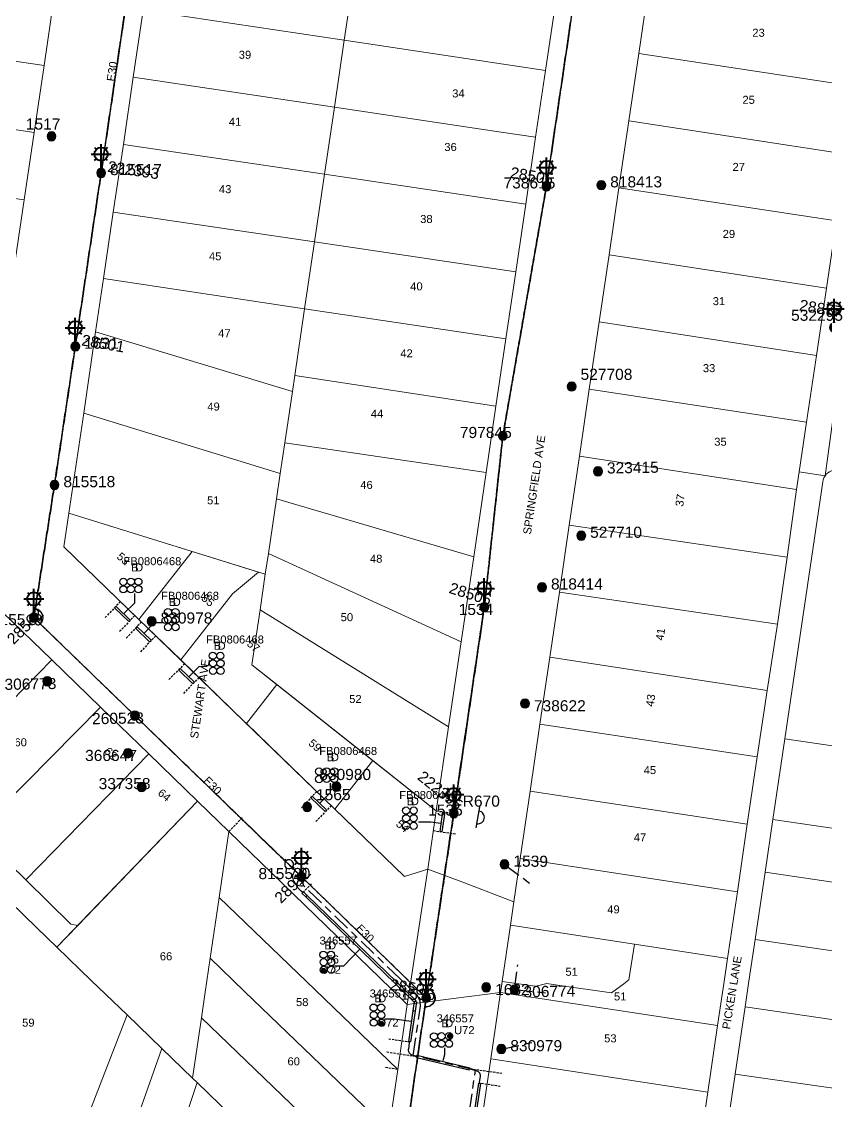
# Model space of a CAD drawing. Header units: metres. Extents: x 305195 to 306755, y 6261447 to 6263623.
# Drawn here: x 305777.4 to 305958.2, y 6262005.4 to 6262248.2 of the extents above; entities that cross this region are included whole.
import ezdxf
from ezdxf.enums import TextEntityAlignment as Align

# ---------------------------------------------------------------- set-up
doc = ezdxf.new("R2010")
doc.units = ezdxf.units.M
for name, pattern in [('Cable Exist OH', [1, 1, 0]), ('Cable Exist UG', [8.2, 4, -1.2, 1.8, -1.2]), ('DASHED', [0.75, 0.5, -0.25])]:
    doc.linetypes.add(name, pattern=pattern)
doc.layers.get('0').update_dxf_attribs({"color": 6})
for name, color, linetype, lineweight in [('Cadastre Buildings_SP_EXT', 9, 'Continuous', 5), ('Cadastre Land Parcels_SP_EXT', 9, 'Continuous', 5), ('Cadastre Roads_SP_EXT', 9, 'Continuous', 5)]:
    doc.layers.add(name, color=color, linetype=linetype, lineweight=lineweight)
for name, color, linetype in [('Duct_SP_EXT', 7, 'Continuous'), ('Equip_SP_HV_EXT', 7, 'Continuous'), ('Equip_SP_LV_EXT', 7, 'Continuous'), ('Equip_SP_SL_EXT', 7, 'Continuous'), ('Mains_HV_EXT', 7, 'Continuous'), ('Mains_LV_EXT', 7, 'Continuous'), ('Mains_SL_EXT', 7, 'Continuous'), ('SupportsOH_SP_TR_HV_LV_SL_EXT', 7, 'Continuous'), ('Trench_SP_EXT', 7, 'Continuous')]:
    doc.layers.add(name, color=color, linetype=linetype)
doc.layers.add('UNKNOWN_FEATURES', color=1, linetype='DASHED', plot=False)
doc.styles.add('iecARIAL', font='arial.ttf', dxfattribs={"height": 2})
doc.styles.add('POLE_LABEL', font='arial.ttf')
doc.styles.get("Standard").update_dxf_attribs({"font": 'arial.ttf'})

# ---------------------------------------------------------------- blocks, each defined once
blk = doc.blocks.new('DUCT_EXT')
blk.add_circle((0, 0.8), 0.8)
at = {"flags": 1}
blk.add_attdef('Z', (0, 0), '', height=0.2, dxfattribs=at)
at = {"flags": 9}
for tag, p in [('DUCT_CODE', (0, 0)), ('XSECT_TYPE', (0, -0.2)), ('STATE', (0, -0.6)), ('FB_REFERENCE', (0, -0.4)), ('NOTES', (0, -0.8))]:
    blk.add_attdef(tag, text='', height=0.2, dxfattribs=at).set_placement(p, align=Align.MIDDLE_LEFT)
blk = doc.blocks.new('LV_OH_LINKS_OPEN_EXT')
for p, q in [((-0.17, 4.97), (-0.17, 5.46)), ((0.17, 4.97), (0.17, 5.46)), ((-0.17, 3), (-0.17, 2.5)), ((0.17, 3), (0.17, 2.5))]:
    blk.add_line(p, q)
blk.add_lwpolyline([(0, 2.99, 1), (0, 4.98, 1)], format="xyb", close=True)
at = {"flags": 9}
for tag, p in [('ACTUAL_STATUS', (0, 0)), ('CONSTRUCTED_VOLTAGE', (0, -0.2)), ('OPERATING_VOLTAGE', (0, -0.6)), ('ORIENTATION', (0, -0.8)), ('OWNED_BY', (0, -1)), ('STATE', (0, -1.2)), ('SWITCH_TYPE', (0, -1.4)), ('NO_PHASES', (0, -0.4)), ('USAGE', (0, -1.6)), ('LEGEND', (0, -1.8)), ('NOTES', (0, -2))]:
    blk.add_attdef(tag, text='', height=0.2, dxfattribs=at).set_placement(p, align=Align.MIDDLE_LEFT)
at = {"flags": 1}
blk.add_attdef('Z', (0, 0), '', height=0.2, dxfattribs=at)
blk = doc.blocks.new('SL_LANTERN_EXT')
at = {"lineweight": 40}
for p, q in [((-1.46, 5.68), (-1.06, 5.28)), ((0, 1.97), (0, 6.47)), ((1.46, 5.68), (1.06, 5.28)), ((-2.25, 4.22), (2.25, 4.22)), ((-1.46, 2.76), (-1.06, 3.16)), ((0, 0), (0, 2.72)), ((1.46, 2.76), (1.06, 3.16))]:
    blk.add_line(p, q, dxfattribs=at)
blk.add_circle((0, 4.22), 1.5, dxfattribs=at)
at = {"style": 'iecARIAL', "flags": 8}
blk.add_attdef('ASSET_NUM', (1.5, 1.5), '', height=2.5, dxfattribs=at)
for tag, p, height, flags in [('OPERATING_VOLTAGE', (0.98, -1.65), 0.2, 9), ('ORIENTATION', (0.98, -1.85), 0.2, 9), ('OWNED_BY', (0.98, -2.05), 0.2, 9), ('STATE', (0.98, -2.25), 0.2, 9), ('CONSTRUCTED_VOLTAGE', (0.98, -0.65), 0.2, 9), ('CONTROL_TYPE', (0.98, -0.85), 0.2, 9), ('LANTERN_PURPOSE', (0.98, -1.05), 0.2, 9), ('LANTERN_TYPE', (0.98, -1.25), 0.2, 9), ('NO_PHASES', (0.98, -1.45), 0.2, 9), ('USAGE', (0.98, -2.45), 0.2, 9), ('LNUMBER', (2.18, -3.25), 2.5, 8), ('CEXIST', (0.98, -2.65), 0.2, 9), ('CNEW', (0.98, -2.85), 0.2, 9), ('CNUMBER', (0.98, -3.05), 0.2, 9), ('CREMOVE', (0.98, -3.25), 0.2, 9), ('CREPLACE', (0.98, -3.45), 0.2, 9), ('LKINGHEIGHT', (0.98, -3.65), 0.2, 9), ('LBRACKET', (0.98, -3.85), 0.2, 9), ('LBRACKETVOCAB', (0.98, -4.05), 0.2, 9), ('LCATEGORY', (0.98, -4.25), 0.2, 9), ('LCHARGE1', (0.98, -4.45), 0.2, 9), ('LCHARGE1PERCENT', (0.98, -4.65), 0.2, 9), ('LCHARGE2', (0.98, -4.85), 0.2, 9), ('LCHARGE2PERCENT', (0.98, -5.05), 0.2, 9), ('LCHARGE3', (0.98, -5.25), 0.2, 9), ('LCHARGE3PERCENT', (0.98, -5.45), 0.2, 9), ('LEXIST', (0.98, -5.65), 0.2, 9), ('LLAMP', (0.98, -5.85), 0.2, 9), ('LLAMPVOCAB', (0.98, -6.05), 0.2, 9), ('LMAST', (0.98, -6.25), 0.2, 9), ('LMASTVOCAB', (0.98, -6.45), 0.2, 9), ('LNEW', (0.98, -6.65), 0.2, 9), ('LANTNUMBER', (0.98, -6.85), 0.2, 9), ('LOUTREACH', (0.98, -7.25), 0.2, 9), ('LOUTREACHVOCAB', (0.98, -7.45), 0.2, 9), ('STREETNAME', (0.98, -9.25), 0.2, 9), ('SUBURB', (0.98, -9.45), 0.2, 1), ('LRATECODE', (0.98, -7.65), 0.2, 9), ('LREMOVE', (0.98, -7.85), 0.2, 9), ('LREPLACE', (0.98, -8.05), 0.2, 9), ('LTYPE', (0.98, -8.25), 0.2, 9), ('LTYPEVOCAB', (0.98, -8.45), 0.2, 9), ('LEGEND', (0.98, -8.65), 0.2, 9), ('LOCATION', (0.98, -8.85), 0.2, 9), ('NOTES', (0.98, -9.05), 0.2, 9)]:
    blk.add_attdef(tag, p, '', height=height, dxfattribs=dict(flags=flags))
blk = doc.blocks.new('POLE_EXT')
blk.add_hatch(color=256).paths.add_polyline_path([(-1, 0, 1), (1, 0, 1)])
blk.add_lwpolyline([(-1, 0, 1), (1, 0, 1)], format="xyb", close=True)
for tag, height, flags, p in [('pNumber', 2.5, 8, (-17.84, 2.07)), ('OWNED_BY', 0.2, 9, (1.35, -0.4)), ('SPECIAL_USE', 0.2, 9, (1.35, -0.8)), ('STATE', 0.2, 9, (1.35, -1)), ('cLV', 0.2, 9, (1.35, -1.4)), ('hDepth', 0.2, 9, (1.35, -1.6)), ('hDia', 0.2, 9, (1.35, -1.8)), ('cHV', 0.2, 9, (1.35, -2)), ('PARENT', 0.2, 9, (1.35, -0.6)), ('USAGE', 0.2, 9, (1.35, -1.2)), ('LBRACKET', 0.2, 9, (1.35, -2.2)), ('LExisting', 0.2, 9, (1.35, -2.4)), ('cLinedev', 0.2, 9, (1.35, -3.4)), ('pExisting', 0.2, 9, (1.35, -3.8)), ('pFooting', 0.2, 9, (1.35, -4.4)), ('pNew', 0.2, 9, (1.35, -4.6)), ('LANTNUMBER', 0.2, 9, (1.35, -2.6)), ('LOther', 0.2, 9, (1.35, -2.8)), ('LRemove', 0.2, 9, (1.35, -3)), ('LEGEND', 0.2, 9, (1.35, -3.2)), ('LOCATION', 0.2, 9, (1.35, -3.6)), ('PFNUMBER', 0.2, 9, (1.35, -4)), ('NEWPFNUMBER', 0.2, 9, (1.35, -4.2)), ('pRelocate', 0.2, 9, (1.35, -5)), ('pRemove', 0.2, 9, (1.35, -5.2)), ('pReplace', 0.2, 9, (1.35, -5.4)), ('pStay', 0.2, 9, (1.35, -5.6)), ('pType', 0.2, 9, (1.35, -5.8)), ('cspan', 0.2, 9, (1.35, -6)), ('STREETNAME', 0.2, 9, (1.35, -6.2)), ('SUBURB', 0.2, 9, (1.35, -6.4)), ('OPERATED_BY', 0.2, 9, (1.36, -7.01)), ('NOTES', 0.2, 9, (1.35, -6.6)), ('MAINTAINED_BY', 0.2, 9, (1.36, -6.81))]:
    blk.add_attdef(tag, text='', height=height, dxfattribs=dict(flags=flags)).set_placement(p, align=Align.MIDDLE_LEFT)
at = {"style": 'POLE_LABEL'}
for tag, height, flags, p in [('ASSET_NUM', 2.5, 8, (2, 2)), ('STRUCTURE_PLANT_NUMBER', 0.2, 9, (1.35, 0.03)), ('STREET_CODE', 0.2, 9, (1.35, -0.2))]:
    blk.add_attdef(tag, text='', height=height, dxfattribs=dict(at, flags=flags)).set_placement(p, align=Align.MIDDLE_LEFT)
at = {"flags": 1}
blk.add_attdef('Z', (1.35, -7.33), '', height=0.2, dxfattribs=at)
blk = doc.blocks.new('HV_USL_CLOSED_EXT')
blk.add_line((2.4, 5.5), (-2.4, 5.5))
blk.add_lwpolyline([(1.44, 5.5, 0.414214), (0, 6.94, 0.414214), (-1.44, 5.5)], format="xyb")
for tag, height, flags, p in [('ASSET_NUM', 2.5, 8, (2, 2)), ('STREET_CODE', 0.2, 9, (1.5, 0)), ('ACTUAL_STATUS', 0.2, 9, (1.5, -0.2)), ('CONSTRUCTED_VOLTAGE', 0.2, 9, (1.5, -0.4)), ('OPERATING_VOLTAGE', 0.2, 9, (1.5, -0.8)), ('ORIENTATION', 0.2, 9, (1.5, -1)), ('OWNED_BY', 0.2, 9, (1.5, -1.2)), ('OPERATED_BY', 0.2, 9, (1.5, -1.4)), ('STATE', 0.2, 9, (1.5, -1.8)), ('SWITCH_TYPE', 0.2, 9, (1.5, -2)), ('NO_PHASES', 0.2, 9, (1.5, -0.6)), ('MAINTAINED_BY', 0.2, 9, (1.5, -1.6)), ('USAGE', 0.2, 9, (1.5, -2.2)), ('LEGEND', 0.2, 9, (1.5, -2.4)), ('STREETNAME', 0.2, 9, (1.5, -2.8)), ('SUBURB', 0.2, 9, (1.5, -3)), ('Z', 0.2, 1, (1.5, -3.6)), ('LOCATION', 0.2, 9, (1.5, -2.6)), ('NOTES', 0.2, 9, (1.5, -3.2)), ('LABEL_ALIGNMENT', 0.2, 9, (1.5, -3.4))]:
    blk.add_attdef(tag, text='', height=height, dxfattribs=dict(flags=flags)).set_placement(p, align=Align.MIDDLE_LEFT)
blk = doc.blocks.new('CABLE_LARGE_EXT')
h = blk.add_hatch(color=256)
edge = h.paths.add_edge_path()
edge.add_arc((0, 0.55), 0.55, 0, 360)
blk.add_circle((0, 0.55), 0.55)
at = {"flags": 1}
blk.add_attdef('Z', (0, 0), '', height=0.2, dxfattribs=at)
at = {"flags": 9}
for tag, p in [('COND_CODE', (0, 0)), ('STATE', (0, -0.4)), ('XSECT_SIZE', (0, -0.6)), ('FB_REFERENCE', (0, -0.2)), ('NOTES', (0, -0.8))]:
    blk.add_attdef(tag, text='', height=0.2, dxfattribs=at).set_placement(p, align=Align.MIDDLE_LEFT)

msp = doc.modelspace()

# ---------------------------------------------------------------- linework, layer by layer
at = {"layer": 'Cadastre Buildings_SP_EXT', "linetype": 'Continuous'}
msp.add_lwpolyline([(305949.38, 6262127.76), (305900.39, 6262134.95), (305898.18, 6262119.87), (305947.17, 6262112.68), (305949.38, 6262127.76)], close=True, dxfattribs=at)
at = {"layer": 'Cadastre Land Parcels_SP_EXT', "linetype": 'Continuous'}
for points in [[(305852.06, 6262258.91), (305806.86, 6262265.62), (305804.65, 6262250.69), (305849.84, 6262243.95), (305852.06, 6262258.91)], [(305784.63, 6262253.38), (305748.49, 6262258.63), (305746.27, 6262243.6), (305782.4, 6262238.29), (305784.63, 6262253.38)], [(305897.27, 6262252.22), (305884.48, 6262254.11), (305852.06, 6262258.91), (305849.84, 6262243.95), (305895.06, 6262237.2), (305897.27, 6262252.22)], [(305964.85, 6262233.55), (305967.06, 6262248.56), (305918.19, 6262255.93), (305915.99, 6262240.96), (305964.85, 6262233.55)], [(305849.84, 6262243.95), (305804.65, 6262250.69), (305802.43, 6262235.66), (305847.62, 6262228.91), (305849.84, 6262243.95)], [(305782.4, 6262238.29), (305746.27, 6262243.6), (305744.07, 6262228.66), (305780.14, 6262223.19), (305782.4, 6262238.29)], [(305895.06, 6262237.2), (305849.84, 6262243.95), (305847.62, 6262228.91), (305885.08, 6262223.32), (305892.84, 6262222.16), (305895.06, 6262237.2)], [(305964.85, 6262233.55), (305915.99, 6262240.96), (305913.76, 6262225.82), (305962.58, 6262218.35), (305964.85, 6262233.55)], [(305847.62, 6262228.91), (305802.43, 6262235.66), (305800.21, 6262220.54), (305845.39, 6262213.85), (305847.62, 6262228.91)], [(305892.84, 6262222.16), (305885.08, 6262223.32), (305847.62, 6262228.91), (305845.39, 6262213.85), (305890.65, 6262207.13), (305892.84, 6262222.16)], [(305780.14, 6262223.19), (305744.07, 6262228.66), (305741.8, 6262213.33), (305777.93, 6262208.11), (305780.14, 6262223.19)], [(305962.58, 6262218.35), (305913.76, 6262225.82), (305911.55, 6262210.79), (305960.41, 6262203.4), (305962.58, 6262218.35)], [(305845.39, 6262213.85), (305800.21, 6262220.54), (305797.96, 6262205.34), (305843.14, 6262198.64), (305845.39, 6262213.85)], [(305777.93, 6262208.11), (305741.8, 6262213.33), (305745.5, 6262197.24), (305745.17, 6262194.98), (305775.31, 6262190.34), (305777.93, 6262208.11)], [(305890.65, 6262207.13), (305845.39, 6262213.85), (305843.14, 6262198.64), (305888.4, 6262191.91), (305890.65, 6262207.13)], [(305960.41, 6262203.4), (305911.55, 6262210.79), (305909.33, 6262195.69), (305958.15, 6262188.21), (305960.41, 6262203.4)], [(305840.93, 6262183.6), (305843.14, 6262198.64), (305797.96, 6262205.34), (305795.76, 6262190.4), (305840.93, 6262183.6)], [(305888.4, 6262191.91), (305843.14, 6262198.64), (305840.93, 6262183.6), (305886.18, 6262176.8), (305888.4, 6262191.91)], [(305958.15, 6262188.21), (305909.33, 6262195.69), (305907.11, 6262180.62), (305955.93, 6262173.1), (305958.15, 6262188.21)], [(305840.93, 6262183.6), (305795.76, 6262190.4), (305793.99, 6262178.41), (305838.21, 6262164.96), (305838.71, 6262168.62), (305840.93, 6262183.6)], [(305886.18, 6262176.8), (305840.93, 6262183.6), (305838.71, 6262168.62), (305883.92, 6262161.68), (305886.18, 6262176.8)], [(305955.93, 6262173.1), (305907.11, 6262180.62), (305904.89, 6262165.52), (305953.7, 6262158.13), (305955.93, 6262173.1)], [(305838.21, 6262164.96), (305793.99, 6262178.41), (305791.3, 6262160.16), (305835.43, 6262146.58), (305836.47, 6262153.45), (305838.21, 6262164.96)], [(305883.92, 6262161.68), (305838.71, 6262168.62), (305838.21, 6262164.96), (305836.47, 6262153.45), (305881.74, 6262146.76), (305883.92, 6262161.68)], [(305952.06, 6262146.94), (305953.7, 6262158.13), (305904.89, 6262165.52), (305902.67, 6262150.45), (305951.48, 6262142.96), (305952.06, 6262146.94)], [(305835.43, 6262146.58), (305791.3, 6262160.16), (305787.98, 6262137.67), (305832.08, 6262123.92), (305832.79, 6262128.6), (305834.61, 6262140.88), (305835.43, 6262146.58)], [(305881.74, 6262146.76), (305836.47, 6262153.45), (305835.43, 6262146.58), (305834.61, 6262140.88), (305878.93, 6262127.8), (305881.74, 6262146.76)], [(305951.48, 6262142.96), (305902.67, 6262150.45), (305900.39, 6262134.95), (305949.38, 6262127.76), (305951.48, 6262142.96)], [(305977.89, 6262082.66), (305962.95, 6262145.03), (305962.81, 6262145.52), (305962.6, 6262145.94), (305962.32, 6262146.31), (305961.98, 6262146.64), (305961.59, 6262146.9), (305961.17, 6262147.1), (305960.71, 6262147.22), (305960.25, 6262147.27), (305959.78, 6262147.24), (305959.32, 6262147.13), (305958.89, 6262146.95), (305958.49, 6262146.7), (305958.14, 6262146.39), (305957.85, 6262146.02), (305957.62, 6262145.61), (305957.46, 6262145.17), (305957.34, 6262144.7), (305948.82, 6262086.9), (305977.89, 6262082.66)], [(305878.93, 6262127.8), (305834.61, 6262140.88), (305832.79, 6262128.6), (305876.12, 6262108.71), (305878.93, 6262127.8)], [(305815.71, 6262129.02), (305787.98, 6262137.67), (305786.86, 6262130.07), (305803.7, 6262113.75), (305815.71, 6262129.02)], [(305824.76, 6262119.5), (305830.55, 6262124.4), (305815.71, 6262129.02), (305803.7, 6262113.75), (305813.12, 6262104.63), (305824.76, 6262119.5)], [(305876.12, 6262108.71), (305832.79, 6262128.6), (305832.08, 6262123.92), (305830.92, 6262115.94), (305873.29, 6262089.63), (305876.12, 6262108.71)], [(305834.66, 6262099.13), (305829.08, 6262103.55), (305830.92, 6262115.94), (305832.08, 6262123.92), (305830.55, 6262124.4), (305824.76, 6262119.5), (305813.12, 6262104.63), (305827.28, 6262090.91), (305827.87, 6262090.33), (305834.66, 6262099.13)], [(305947.17, 6262112.68), (305898.18, 6262119.87), (305896.02, 6262105.24), (305944.85, 6262097.79), (305947.17, 6262112.68)], [(305756.47, 6262076.37), (305784.16, 6262104.63), (305773.17, 6262115.3), (305745.36, 6262086.96), (305756.47, 6262076.37)], [(305873.29, 6262089.63), (305830.92, 6262115.94), (305829.08, 6262103.55), (305870.5, 6262070.71), (305873.29, 6262089.63)], [(305944.85, 6262097.79), (305896.02, 6262105.24), (305893.81, 6262090.18), (305942.63, 6262082.89), (305944.85, 6262097.79)], [(305767.27, 6262065.89), (305795.08, 6262094.05), (305784.16, 6262104.63), (305756.47, 6262076.37), (305767.27, 6262065.89)], [(305856.24, 6262082.02), (305834.66, 6262099.13), (305827.87, 6262090.33), (305847.73, 6262071.12), (305856.24, 6262082.02)], [(305805.97, 6262083.5), (305795.08, 6262094.05), (305767.27, 6262065.89), (305778.27, 6262055.18), (305805.97, 6262083.5)], [(305942.63, 6262082.89), (305893.81, 6262090.18), (305891.59, 6262075.11), (305940.4, 6262067.75), (305942.63, 6262082.89)], [(305977.89, 6262082.66), (305948.82, 6262086.9), (305946.13, 6262068.78), (305982.48, 6262063.46), (305977.89, 6262082.66)], [(305816.88, 6262072.91), (305805.97, 6262083.5), (305778.27, 6262055.18), (305788.45, 6262045.26), (305789.96, 6262044.97), (305816.88, 6262072.91)], [(305868.6, 6262057.61), (305870.5, 6262070.71), (305856.24, 6262082.02), (305847.73, 6262071.12), (305863.4, 6262055.96), (305868.6, 6262057.61)], [(305940.4, 6262067.75), (305891.59, 6262075.11), (305889.36, 6262059.99), (305938.16, 6262052.49), (305940.4, 6262067.75)], [(305823.91, 6262066.08), (305816.88, 6262072.91), (305790.58, 6262045.62), (305785.25, 6262040.09), (305793.01, 6262032.61), (305796.23, 6262029.49), (305801.04, 6262024.82), (305808.85, 6262017.29), (305815.74, 6262010.63), (305817.74, 6262024.21), (305818.59, 6262029.95), (305819.72, 6262037.58), (305821.73, 6262051.25), (305823.91, 6262066.08)], [(305982.48, 6262063.46), (305946.13, 6262068.78), (305944.38, 6262056.95), (305985.47, 6262050.89), (305982.48, 6262063.46)], [(305860.3, 6262030.8), (305823.91, 6262066.08), (305821.73, 6262051.25), (305843.33, 6262030.45), (305861.86, 6262012.6), (305864, 6262027.21), (305860.3, 6262030.8)], [(305938.16, 6262052.49), (305889.36, 6262059.99), (305887.94, 6262050.29), (305887.16, 6262044.98), (305915.02, 6262040.71), (305935.95, 6262037.49), (305938.16, 6262052.49)], [(305985.47, 6262050.89), (305944.38, 6262056.95), (305942.13, 6262041.77), (305984.12, 6262035.65), (305986.05, 6262048.61), (305985.47, 6262050.89)], [(305760.23, 6262028.76), (305752.07, 6262011.41), (305761.55, 6262002.08), (305766.54, 6261997.17), (305783.79, 6261980.21), (305801.04, 6262024.82), (305796.23, 6262029.49), (305793.01, 6262032.61), (305785.25, 6262040.09), (305780.76, 6262044.43), (305771.69, 6262053.15), (305760.23, 6262028.76)], [(305861.86, 6262012.6), (305843.33, 6262030.45), (305821.73, 6262051.25), (305819.72, 6262037.58), (305827.45, 6262030.13), (305859.89, 6261998.89), (305861.86, 6262012.6)], [(305915.02, 6262040.71), (305887.16, 6262044.98), (305885.3, 6262032.38), (305891.68, 6262031.44), (305892.72, 6262031.28), (305893.52, 6262031.47), (305895.34, 6262031.91), (305897.72, 6262031.56), (305909.87, 6262029.77), (305912.68, 6262031.86), (305913.8, 6262032.7), (305915.02, 6262040.71)], [(305935.95, 6262037.49), (305915.02, 6262040.71), (305913.8, 6262032.7), (305912.68, 6262031.86), (305909.87, 6262029.77), (305897.72, 6262031.56), (305895.34, 6262031.91), (305893.52, 6262031.47), (305892.72, 6262031.28), (305891.68, 6262031.44), (305885.3, 6262032.38), (305885.14, 6262031.3), (305884.93, 6262029.84), (305933.73, 6262022.46), (305935.19, 6262032.32), (305935.95, 6262037.49)], [(305940.75, 6262032.44), (305939.89, 6262026.68), (305981.89, 6262020.48), (305983.78, 6262033.31), (305984.12, 6262035.65), (305942.13, 6262041.77), (305940.75, 6262032.44)], [(305818.59, 6262029.95), (305817.74, 6262024.21), (305857.93, 6261985.52), (305858.33, 6261988.22), (305859.89, 6261998.89), (305827.45, 6262030.13), (305819.72, 6262037.58), (305818.59, 6262029.95)], [(305933.73, 6262022.46), (305884.93, 6262029.84), (305882.74, 6262014.94), (305931.53, 6262007.44), (305933.73, 6262022.46)], [(305981.89, 6262020.48), (305939.89, 6262026.68), (305937.65, 6262011.55), (305979.71, 6262005.53), (305981.89, 6262020.48)], [(305792.71, 6261971.43), (305808.85, 6262017.29), (305801.04, 6262024.82), (305783.79, 6261980.21), (305792.71, 6261971.43)], [(305857.93, 6261985.52), (305817.74, 6262024.21), (305815.74, 6262010.63), (305816.78, 6262009.61), (305824.54, 6262002.14), (305832.52, 6261994.4), (305839.32, 6261987.85), (305840.49, 6261986.72), (305848.17, 6261979.32), (305855.92, 6261971.71), (305857.93, 6261985.52)], [(305801.25, 6261963.03), (305816.78, 6262009.61), (305815.74, 6262010.63), (305808.85, 6262017.29), (305792.71, 6261971.43), (305801.25, 6261963.03)], [(305931.53, 6262007.44), (305882.74, 6262014.94), (305880.94, 6262002.71), (305928.68, 6261988.19), (305931.53, 6262007.44)], [(305979.71, 6262005.53), (305937.65, 6262011.55), (305935.42, 6261996.44), (305976.66, 6261990.51), (305977.48, 6261990.4), (305978.63, 6261998.18), (305979.71, 6262005.53)], [(305809.91, 6261954.51), (305824.54, 6262002.14), (305816.78, 6262009.61), (305801.25, 6261963.03), (305809.91, 6261954.51)]]:
    msp.add_lwpolyline(points, close=True, dxfattribs=at)
msp.add_lwpolyline([(305771.7, 6262053.15), (305780.76, 6262044.43), (305785.25, 6262040.09), (305789.96, 6262044.97), (305788.45, 6262045.26), (305778.27, 6262055.18), (305767.27, 6262065.89)], dxfattribs=at)
at = {"layer": 'Cadastre Roads_SP_EXT', "linetype": 'Continuous'}
for points in [[(305804.68, 6262388.95), (305802.43, 6262373.73), (305800.21, 6262358.81), (305798.01, 6262343.81), (305795.77, 6262328.74), (305793.52, 6262313.55), (305791.31, 6262298.58), (305789.07, 6262283.43), (305786.85, 6262268.36), (305784.63, 6262253.38), (305782.4, 6262238.29), (305780.14, 6262223.19), (305777.93, 6262208.11), (305775.31, 6262190.34)], [(305897.27, 6262252.22), (305895.06, 6262237.2), (305892.84, 6262222.16), (305890.65, 6262207.13), (305888.4, 6262191.91), (305886.18, 6262176.8), (305883.92, 6262161.68), (305881.74, 6262146.76), (305878.93, 6262127.8), (305876.12, 6262108.71), (305873.29, 6262089.63), (305870.5, 6262070.71), (305868.6, 6262057.61), (305876.82, 6262054.5), (305887.94, 6262050.29), (305889.36, 6262059.99), (305891.59, 6262075.11), (305893.81, 6262090.18), (305896.02, 6262105.24), (305898.18, 6262119.87), (305900.39, 6262134.95), (305902.67, 6262150.45), (305904.89, 6262165.52), (305907.11, 6262180.62), (305909.33, 6262195.69), (305911.55, 6262210.79), (305913.76, 6262225.82), (305915.99, 6262240.96), (305918.19, 6262255.93)], [(305773.17, 6262115.3), (305784.16, 6262104.63), (305795.08, 6262094.05), (305805.97, 6262083.5), (305816.88, 6262072.91), (305823.91, 6262066.08), (305860.3, 6262030.8), (305864, 6262027.21), (305864.56, 6262030.89), (305866.59, 6262044.33), (305868.6, 6262057.61), (305863.4, 6262055.97), (305827.28, 6262090.91), (305786.86, 6262130.07), (305787.98, 6262137.67), (305791.3, 6262160.16), (305793.99, 6262178.41), (305795.76, 6262190.4), (305797.96, 6262205.34), (305800.21, 6262220.54), (305802.43, 6262235.66), (305804.65, 6262250.69)], [(305962.86, 6262182.37), (305957.85, 6262146.02), (305958.14, 6262146.39), (305958.49, 6262146.7)], [(305935.42, 6261996.44), (305937.65, 6262011.55), (305939.89, 6262026.68), (305940.75, 6262032.44), (305942.13, 6262041.77), (305944.38, 6262056.95), (305946.13, 6262068.78), (305948.82, 6262086.9), (305957.34, 6262144.7), (305957.46, 6262145.17), (305957.62, 6262145.61), (305957.85, 6262146.02), (305957.85, 6262146.02), (305954.44, 6262146.56), (305952.06, 6262146.94), (305951.48, 6262142.96), (305949.38, 6262127.76), (305947.17, 6262112.68), (305944.85, 6262097.79), (305942.63, 6262082.89), (305940.4, 6262067.75), (305938.16, 6262052.49), (305935.95, 6262037.49), (305935.19, 6262032.32), (305933.73, 6262022.46), (305931.53, 6262007.44), (305928.68, 6261988.19)]]:
    msp.add_lwpolyline(points, dxfattribs=at)
msp.add_lwpolyline([(305882.74, 6262014.94), (305884.93, 6262029.84), (305874.39, 6262028.52), (305864, 6262027.21), (305861.86, 6262012.6), (305859.89, 6261998.89), (305858.33, 6261988.22), (305857.93, 6261985.52), (305855.92, 6261971.71), (305848.75, 6261922.43), (305856.88, 6261916.76), (305867.23, 6261909.54), (305869.87, 6261927.48), (305873.83, 6261954.39), (305875.62, 6261966.55), (305877.38, 6261978.54), (305878.86, 6261988.62), (305879.15, 6261990.55), (305880.94, 6262002.71), (305882.74, 6262014.94)], close=True, dxfattribs=at)
at = {"layer": 'Duct_SP_EXT'}
for p, q in [((305798.24, 6262116.34), (305798.4, 6262116.52)), ((305801.41, 6262113.27), (305798.24, 6262116.34)), ((305798.57, 6262116.69), (305798.4, 6262116.52)), ((305801.75, 6262113.61), (305798.57, 6262116.69)), ((305801.41, 6262113.27), (305801.58, 6262113.44)), ((305801.75, 6262113.61), (305801.58, 6262113.44)), ((305802.93, 6262111.8), (305803.1, 6262111.97)), ((305806.12, 6262108.71), (305802.93, 6262111.8)), ((305803.26, 6262112.14), (305803.1, 6262111.97)), ((305806.45, 6262109.06), (305803.26, 6262112.14)), ((305806.12, 6262108.71), (305806.28, 6262108.88)), ((305806.45, 6262109.06), (305806.28, 6262108.88)), ((305812.64, 6262102.39), (305812.81, 6262102.56)), ((305812.98, 6262102.73), (305812.81, 6262102.56)), ((305816.16, 6262099.65), (305812.98, 6262102.73)), ((305815.83, 6262099.3), (305812.64, 6262102.39)), ((305815.83, 6262099.3), (305816, 6262099.47)), ((305816.16, 6262099.65), (305816, 6262099.47)), ((305842.32, 6262073.66), (305842.49, 6262073.83)), ((305845.52, 6262070.56), (305842.32, 6262073.66)), ((305842.65, 6262074), (305842.49, 6262073.83)), ((305845.86, 6262070.91), (305842.65, 6262074)), ((305845.52, 6262070.56), (305845.69, 6262070.73)), ((305845.86, 6262070.91), (305845.69, 6262070.73)), ((305871.95, 6262070.5), (305871.3, 6262066.05)), ((305872.42, 6262070.43), (305871.78, 6262065.98)), ((305871.95, 6262070.5), (305872.18, 6262070.47)), ((305872.42, 6262070.43), (305872.18, 6262070.47)), ((305871.3, 6262066.05), (305871.54, 6262066.01)), ((305871.78, 6262065.98), (305871.54, 6262066.01)), ((305840.36, 6262052.17), (305840.53, 6262052.34)), ((305840.36, 6262052.17), (305841.2, 6262051.35)), ((305840.7, 6262052.51), (305840.53, 6262052.34)), ((305840.7, 6262052.51), (305841.54, 6262051.7)), ((305841.54, 6262051.7), (305841.37, 6262051.52)), ((305841.54, 6262051.7), (305841.37, 6262051.52)), ((305841.54, 6262051.7), (305841.54, 6262051.7)), ((305841.54, 6262051.7), (305861.65, 6262032.19)), ((305841.2, 6262051.35), (305841.37, 6262051.52)), ((305841.2, 6262051.35), (305841.37, 6262051.52)), ((305841.2, 6262051.35), (305841.2, 6262051.35)), ((305841.2, 6262051.35), (305861.32, 6262031.85)), ((305861.65, 6262032.19), (305861.49, 6262032.02)), ((305861.65, 6262032.19), (305865.98, 6262028)), ((305861.32, 6262031.85), (305861.49, 6262032.02)), ((305861.32, 6262031.85), (305865.64, 6262027.66)), ((305865.57, 6262027.86), (305865.26, 6262025.76)), ((305865.57, 6262027.86), (305865.81, 6262027.83)), ((305865.64, 6262027.66), (305865.81, 6262027.83)), ((305866.05, 6262027.79), (305865.74, 6262025.69)), ((305865.98, 6262028), (305865.81, 6262027.83)), ((305866.05, 6262027.79), (305865.81, 6262027.83)), ((305865.26, 6262025.76), (305864.25, 6262018.82)), ((305865.74, 6262025.69), (305864.72, 6262018.75)), ((305865.26, 6262025.76), (305865.5, 6262025.72)), ((305865.74, 6262025.69), (305865.5, 6262025.72)), ((305864.25, 6262018.82), (305864.49, 6262018.79)), ((305864.72, 6262018.75), (305864.49, 6262018.79)), ((305866.07, 6262015.28), (305866.13, 6262015.52)), ((305866.07, 6262015.28), (305877.91, 6262012.48)), ((305866.18, 6262015.75), (305866.13, 6262015.52)), ((305866.18, 6262015.75), (305878.02, 6262012.95)), ((305877.91, 6262012.48), (305877.96, 6262012.71)), ((305878.02, 6262012.95), (305877.96, 6262012.71)), ((305879.97, 6262009.49), (305866.66, 6261918.97)), ((305880.45, 6262009.42), (305867.13, 6261918.9)), ((305879.97, 6262009.49), (305880.21, 6262009.45)), ((305880.45, 6262009.42), (305880.21, 6262009.45))]:
    msp.add_line(p, q, dxfattribs=at)
for points in [[(305802.7, 6262119.57), (305802.7, 6262117.43), (305800.39, 6262115.13)], [(305808.93, 6262112.96), (305807.17, 6262112.98), (305804.86, 6262110.67)], [(305819.03, 6262103.13), (305817.26, 6262103.15), (305814.95, 6262100.84)], [(305846.68, 6262076.91), (305846.68, 6262074.77), (305844.37, 6262072.46)], [(305866.52, 6262068.28), (305869.3, 6262068.28), (305871.47, 6262067.98)], [(305847.68, 6262035.85), (305849.76, 6262035.85), (305853.24, 6262039.54)], [(305858.94, 6262023.97), (305861.02, 6262023.97), (305864.85, 6262023.4)], [(305872.33, 6262017.46), (305872.33, 6262015.89), (305871.97, 6262014.51)]]:
    msp.add_lwpolyline(points, dxfattribs=at)
at = {"layer": 'Mains_HV_EXT', "linetype": 'Cable Exist OH'}
for points in [[(305780.11, 6262114.14), (305784.74, 6262143.98), (305789.41, 6262175.11), (305795.22, 6262214.14), (305801.83, 6262259.03), (305808.4, 6262303.54), (305815.15, 6262349.35)], [(305901.57, 6262253.93), (305895.27, 6262211.14), (305885.47, 6262155.03), (305881.31, 6262116.52), (305874.46, 6262070.15)], [(305840.22, 6262055.86), (305802.81, 6262092.13), (305780.16, 6262114.09)], [(305874.46, 6262070.15), (305868.25, 6262028.67)], [(305860.91, 6261978.2), (305868.25, 6262028.67)]]:
    msp.add_lwpolyline(points, dxfattribs=at)
at = {"layer": 'Mains_HV_EXT', "linetype": 'Continuous'}
for points in [[(305780.42, 6262116.12, -0.60537), (305781.55, 6262112.76)], [(305838.8, 6262057.24, 0.759484), (305840.71, 6262053.91)], [(305868.58, 6262030.64, -0.980356), (305868.01, 6262026.68)]]:
    msp.add_lwpolyline(points, format="xyb", dxfattribs=at)
at = {"layer": 'Mains_HV_EXT', "linetype": 'Cable Exist UG'}
msp.add_lwpolyline([(305877.97, 6262003.14), (305879.33, 6262012.38), (305865.35, 6262015.7), (305865.35, 6262015.7), (305866.97, 6262026.78), (305866.87, 6262027.96), (305866.29, 6262029.19), (305864.94, 6262030.48), (305864.94, 6262030.48), (305862.39, 6262032.95), (305840.76, 6262053.84), (305840.25, 6262055.78)], dxfattribs=at)
at = {"layer": 'Mains_LV_EXT', "linetype": 'Cable Exist OH'}
for points in [[(305795.22, 6262214.14), (305801.83, 6262259.03)], [(305895.27, 6262211.14), (305901.57, 6262253.93)], [(305789.41, 6262175.11), (305795.22, 6262214.14)], [(305885.47, 6262155.03), (305895.27, 6262211.14)], [(305784.74, 6262143.98), (305789.41, 6262175.11)], [(305881.31, 6262116.52), (305885.47, 6262155.03)], [(305780.11, 6262114.14), (305784.74, 6262143.98)], [(305874.46, 6262070.15), (305881.31, 6262116.52)], [(305802.81, 6262092.13), (305780.11, 6262114.14)], [(305834.51, 6262061.39), (305802.81, 6262092.13)], [(305868.25, 6262028.67), (305874.46, 6262070.15)], [(305840.27, 6262055.89), (305834.51, 6262061.39)], [(305868.25, 6262028.67), (305840.27, 6262055.89)], [(305868.25, 6262028.67), (305860.91, 6261978.21)]]:
    msp.add_lwpolyline(points, dxfattribs=at)
at = {"layer": 'Mains_LV_EXT', "linetype": 'Continuous'}
for points in [[(305781.54, 6262112.75, 0.643423), (305780.42, 6262116.12)], [(305867.97, 6262026.69, 1.633667), (305866.82, 6262030.06)]]:
    msp.add_lwpolyline(points, format="xyb", dxfattribs=at)
at = {"layer": 'Mains_SL_EXT', "linetype": 'Cable Exist OH'}
for points in [[(305801.83, 6262259.03), (305795.22, 6262214.14)], [(305795.22, 6262214.14), (305789.41, 6262175.11)], [(305895.27, 6262211.14), (305885.47, 6262155.03), (305881.31, 6262116.52)], [(305789.41, 6262175.11), (305784.74, 6262143.98), (305780.11, 6262114.14)], [(305874.42, 6262070.15), (305874.46, 6262070.39), (305881.31, 6262116.52)], [(305780.11, 6262114.14), (305802.81, 6262092.13), (305840.22, 6262055.93)], [(305868.25, 6262028.67), (305874.42, 6262070.15)], [(305840.22, 6262055.93), (305868.25, 6262028.67)], [(305868.25, 6262028.67), (305860.91, 6261978.21), (305854.9, 6261936.89)]]:
    msp.add_lwpolyline(points, dxfattribs=at)
at = {"layer": 'Trench_SP_EXT', "linetype": 'Cable Exist UG'}
for points in [[(305885.84, 6262058.68), (305891.46, 6262054.48)], [(305888.09, 6262030.53), (305888.81, 6262036.13)], [(305888.09, 6262030.53), (305895.47, 6262029.79)], [(305885.14, 6262017.17), (305892.57, 6262018.74)]]:
    msp.add_lwpolyline(points, dxfattribs=at)
for points in [[(305840.53, 6262052.34), (305840.17, 6262052.69), (305840.17, 6262052.69), (305839.58, 6262053.26), (305839.58, 6262053.26, -0.399093), (305839.51, 6262055), (305839.51, 6262055), (305840.24, 6262055.84)], [(305864.49, 6262018.79), (305864.45, 6262018.56), (305864.45, 6262018.56), (305864.24, 6262017.14), (305864.24, 6262017.14, 0.371963), (305865.08, 6262015.83), (305865.08, 6262015.83), (305866.13, 6262015.52)], [(305880.21, 6262009.45), (305880.25, 6262009.68), (305880.25, 6262009.68), (305880.43, 6262010.97), (305880.43, 6262010.97, 0.372544), (305879.64, 6262012.21), (305879.64, 6262012.21), (305877.96, 6262012.71)]]:
    msp.add_lwpolyline(points, format="xyb", dxfattribs=at)
at = {"layer": 'UNKNOWN_FEATURES'}
for points in [[(305799.57, 6262117.75), (305796.11, 6262114.15)], [(305802.79, 6262114.64), (305799.35, 6262111.01)], [(305804.28, 6262113.19), (305800.85, 6262109.55)], [(305807.52, 6262110.05), (305804.03, 6262106.47)], [(305813.98, 6262103.79), (305810.46, 6262100.24)], [(305817.2, 6262100.68), (305813.71, 6262097.1)], [(305843.66, 6262075.06), (305840.24, 6262071.42)], [(305846.91, 6262071.92), (305843.46, 6262068.3)], [(305823.91, 6262066.08), (305827.05, 6262069.31)], [(305870.5, 6262070.71), (305875.45, 6262070)], [(305869.86, 6262066.26), (305874.8, 6262065.54)], [(305842.47, 6262054.32), (305840.33, 6262052.13)], [(305859.83, 6262019.47), (305862.8, 6262019.03), (305864.49, 6262018.79)], [(305859.4, 6262016.5), (305862.37, 6262016.07), (305866.13, 6262015.52)], [(305861.86, 6262012.6), (305858.89, 6262013.04)], [(305885.28, 6262011.64), (305877.96, 6262012.71)], [(305884.86, 6262008.77), (305880.21, 6262009.45)]]:
    msp.add_lwpolyline(points, dxfattribs=at)

# ---------------------------------------------------------------- block references
at = {"layer": 'Duct_SP_EXT'}
for name, p, rotation in [('DUCT_EXT', (305801, 6262122.21), 89.95384179023034), ('DUCT_EXT', (305802.7, 6262122.25), 89.95384179023034), ('DUCT_EXT', (305804.4, 6262122.25), 89.95384179023034), ('DUCT_EXT', (305801, 6262120.51), 89.95384179023034), ('DUCT_EXT', (305802.7, 6262120.55), 89.95384179023034), ('DUCT_EXT', (305804.4, 6262120.55), 89.95384179023034), ('DUCT_EXT', (305810.22, 6262114.62), 359.9538417900422), ('DUCT_EXT', (305811.92, 6262114.62), 359.9538417900422), ('DUCT_EXT', (305810.25, 6262112.92), 359.9538417900422), ('DUCT_EXT', (305810.25, 6262111.22), 359.9538417900422), ('DUCT_EXT', (305811.95, 6262112.92), 359.9538417900422), ('DUCT_EXT', (305811.95, 6262111.22), 359.9538417900422), ('DUCT_EXT', (305820.31, 6262104.79), 359.9538417900422), ('DUCT_EXT', (305822.01, 6262104.79), 359.9538417900422), ('DUCT_EXT', (305820.35, 6262103.09), 359.9538417900422), ('DUCT_EXT', (305820.35, 6262101.39), 359.9538417900422), ('DUCT_EXT', (305822.05, 6262103.09), 359.9538417900422), ('DUCT_EXT', (305822.05, 6262101.39), 359.9538417900422), ('DUCT_EXT', (305844.98, 6262079.55), 89.95384179023034), ('DUCT_EXT', (305844.98, 6262077.85), 89.95384179023034), ('DUCT_EXT', (305846.68, 6262079.59), 89.95384179023034), ('DUCT_EXT', (305846.68, 6262077.89), 89.95384179023034), ('DUCT_EXT', (305848.38, 6262079.59), 89.95384179023034), ('DUCT_EXT', (305848.38, 6262077.89), 89.95384179023034), ('DUCT_EXT', (305870.79, 6262020.01), 90.0000000000002), ('DUCT_EXT', (305872.48, 6262020.05), 90.0000000000002), ('DUCT_EXT', (305874.18, 6262020.05), 90.0000000000002), ('CABLE_LARGE_EXT', (305874.18, 6262020.05), 90.0000000000002), ('DUCT_EXT', (305870.79, 6262018.31), 90.0000000000002), ('DUCT_EXT', (305872.48, 6262018.35), 90.0000000000002), ('DUCT_EXT', (305874.18, 6262018.35), 90.0000000000002)]:
    msp.add_blockref(name, p, dxfattribs=dict(at, rotation=rotation))
for name, p in [('DUCT_EXT', (305863.74, 6262069.98)), ('DUCT_EXT', (305865.44, 6262069.98)), ('DUCT_EXT', (305863.74, 6262068.25)), ('DUCT_EXT', (305865.44, 6262068.25)), ('DUCT_EXT', (305863.74, 6262066.55)), ('DUCT_EXT', (305865.44, 6262066.55)), ('DUCT_EXT', (305845.17, 6262037.57)), ('DUCT_EXT', (305845.21, 6262035.89)), ('DUCT_EXT', (305846.87, 6262037.57)), ('DUCT_EXT', (305846.91, 6262035.89)), ('DUCT_EXT', (305845.21, 6262034.19)), ('CABLE_LARGE_EXT', (305845.21, 6262034.19)), ('DUCT_EXT', (305846.91, 6262034.19)), ('DUCT_EXT', (305856.43, 6262025.68)), ('DUCT_EXT', (305858.13, 6262025.68)), ('DUCT_EXT', (305856.47, 6262024)), ('DUCT_EXT', (305858.17, 6262024)), ('DUCT_EXT', (305856.47, 6262022.3)), ('DUCT_EXT', (305858.17, 6262022.3)), ('CABLE_LARGE_EXT', (305858.17, 6262022.3))]:
    msp.add_blockref(name, p, dxfattribs=at)
at = {"layer": 'Equip_SP_HV_EXT'}
ref = msp.add_blockref('HV_USL_CLOSED_EXT', (305874.46, 6262070.15), dxfattribs=dict(at, rotation=260.4428044073998))
ref.add_attrib('ASSET_NUM', 'R670', dxfattribs={"layer": '0', "height": 2.5}).set_placement((305876.46, 6262070.9), align=Align.BOTTOM_LEFT)
at = {"layer": 'Equip_SP_LV_EXT'}
for p, rotation in [((305874.46, 6262070.15), 351.3721561210544), ((305840.27, 6262055.89), 44.96117838681023)]:
    msp.add_blockref('LV_OH_LINKS_OPEN_EXT', p, dxfattribs=dict(at, rotation=rotation))
at = {"layer": 'Equip_SP_SL_EXT'}
ref = msp.add_blockref('SL_LANTERN_EXT', (305795.22, 6262214.14), dxfattribs=at)
ref.add_attrib('ASSET_NUM', '222393', dxfattribs={"layer": '0', "height": 2.5, "rotation": 351.5443, "style": 'iecARIAL'}).set_placement((305796.72, 6262215.64), align=Align.MIDDLE_LEFT)
ref = msp.add_blockref('SL_LANTERN_EXT', (305895.27, 6262211.14), dxfattribs=at)
ref.add_attrib('ASSET_NUM', '28505', dxfattribs={"layer": '0', "height": 2.5, "rotation": 350.2566, "style": 'iecARIAL'}).set_placement((305896.77, 6262212.64), align=Align.MIDDLE_RIGHT)
ref = msp.add_blockref('SL_LANTERN_EXT', (305959.88, 6262179.39), dxfattribs=at)
ref.add_attrib('ASSET_NUM', '28877', dxfattribs={"layer": '0', "height": 2.5, "rotation": 350.4434, "style": 'iecARIAL'}).set_placement((305961.38, 6262180.89), align=Align.BOTTOM_RIGHT)
ref = msp.add_blockref('SL_LANTERN_EXT', (305789.41, 6262175.11), dxfattribs=at)
ref.add_attrib('ASSET_NUM', '28501', dxfattribs={"layer": '0', "height": 2.5, "rotation": 350.3161, "style": 'iecARIAL'}).set_placement((305790.91, 6262176.61), align=Align.MIDDLE_LEFT)
ref = msp.add_blockref('SL_LANTERN_EXT', (305881.31, 6262116.52), dxfattribs=at)
ref.add_attrib('ASSET_NUM', '28506', dxfattribs={"layer": '0', "height": 2.5, "rotation": 342.4456, "style": 'iecARIAL'}).set_placement((305882.81, 6262118.02), align=Align.MIDDLE_RIGHT)
ref = msp.add_blockref('SL_LANTERN_EXT', (305780.11, 6262114.14), dxfattribs=at)
ref.add_attrib('ASSET_NUM', '28502', dxfattribs={"layer": '0', "height": 2.5, "rotation": 44.4542, "style": 'iecARIAL'}).set_placement((305781.61, 6262115.64), align=Align.MIDDLE_RIGHT)
ref = msp.add_blockref('SL_LANTERN_EXT', (305874.46, 6262070.15), dxfattribs=at)
ref.add_attrib('ASSET_NUM', '222395', dxfattribs={"layer": '0', "height": 2.5, "rotation": 321.31, "style": 'iecARIAL'}).set_placement((305875.96, 6262071.65), align=Align.MIDDLE_RIGHT)
ref = msp.add_blockref('SL_LANTERN_EXT', (305840.22, 6262055.93), dxfattribs=at)
ref.add_attrib('ASSET_NUM', '28912', dxfattribs={"layer": '0', "height": 2.5, "rotation": 44.3349, "style": 'iecARIAL'}).set_placement((305841.72, 6262057.43), align=Align.MIDDLE_RIGHT)
ref = msp.add_blockref('SL_LANTERN_EXT', (305868.25, 6262028.67), dxfattribs=at)
ref.add_attrib('ASSET_NUM', '28507', dxfattribs={"layer": '0', "height": 2.5, "rotation": 350.6705, "style": 'iecARIAL'}).set_placement((305869.75, 6262030.17), align=Align.MIDDLE_RIGHT)
at = {"layer": 'SupportsOH_SP_TR_HV_LV_SL_EXT'}
ref = msp.add_blockref('POLE_EXT', (305784.07, 6262222.37), dxfattribs=at)
ref.add_attrib('ASSET_NUM', '1517', dxfattribs={"layer": '0', "height": 2.5, "rotation": 359.8852, "style": 'POLE_LABEL'}).set_placement((305786.07, 6262223.12), align=Align.BOTTOM_RIGHT)
ref = msp.add_blockref('POLE_EXT', (305795.22, 6262214.14), dxfattribs=at)
ref.add_attrib('ASSET_NUM', '815517', dxfattribs={"layer": '0', "height": 2.5, "style": 'POLE_LABEL'}).set_placement((305797.22, 6262214.89), align=Align.MIDDLE_LEFT)
ref = msp.add_blockref('POLE_EXT', (305895.27, 6262211.14), dxfattribs=at)
ref.add_attrib('ASSET_NUM', '738615', dxfattribs={"layer": '0', "height": 2.5, "style": 'POLE_LABEL'}).set_placement((305897.27, 6262211.89), align=Align.MIDDLE_RIGHT)
ref = msp.add_blockref('POLE_EXT', (305907.59, 6262211.38), dxfattribs=at)
ref.add_attrib('ASSET_NUM', '818413', dxfattribs={"layer": '0', "height": 2.5, "style": 'POLE_LABEL'}).set_placement((305909.59, 6262212.13), align=Align.MIDDLE_LEFT)
ref = msp.add_blockref('POLE_EXT', (305959.88, 6262179.39), dxfattribs=at)
ref.add_attrib('ASSET_NUM', '532295', dxfattribs={"layer": '0', "height": 2.5, "style": 'POLE_LABEL'}).set_placement((305961.88, 6262180.14), align=Align.BOTTOM_RIGHT)
ref = msp.add_blockref('POLE_EXT', (305789.41, 6262175.11), dxfattribs=at)
ref.add_attrib('ASSET_NUM', '1631', dxfattribs={"layer": '0', "height": 2.5, "rotation": 359.9317, "style": 'POLE_LABEL'}).set_placement((305791.41, 6262175.86), align=Align.MIDDLE_LEFT)
ref = msp.add_blockref('POLE_EXT', (305900.93, 6262166.11), dxfattribs=at)
ref.add_attrib('ASSET_NUM', '527708', dxfattribs={"layer": '0', "height": 2.5, "style": 'POLE_LABEL'}).set_placement((305902.93, 6262166.86), align=Align.BOTTOM_LEFT)
ref = msp.add_blockref('POLE_EXT', (305885.47, 6262155.03), dxfattribs=at)
ref.add_attrib('ASSET_NUM', '797845', dxfattribs={"layer": '0', "height": 2.5, "style": 'POLE_LABEL'}).set_placement((305887.47, 6262155.78), align=Align.MIDDLE_RIGHT)
ref = msp.add_blockref('POLE_EXT', (305906.85, 6262147.04), dxfattribs=at)
ref.add_attrib('ASSET_NUM', '323415', dxfattribs={"layer": '0', "height": 2.5, "rotation": 1, "style": 'POLE_LABEL'}).set_placement((305908.85, 6262147.79), align=Align.MIDDLE_LEFT)
ref = msp.add_blockref('POLE_EXT', (305784.74, 6262143.98), dxfattribs=at)
ref.add_attrib('ASSET_NUM', '815518', dxfattribs={"layer": '0', "height": 2.5, "style": 'POLE_LABEL'}).set_placement((305786.74, 6262144.73), align=Align.MIDDLE_LEFT)
ref = msp.add_blockref('POLE_EXT', (305903.08, 6262132.6), dxfattribs=at)
ref.add_attrib('ASSET_NUM', '527710', dxfattribs={"layer": '0', "height": 2.5, "style": 'POLE_LABEL'}).set_placement((305905.08, 6262133.35), align=Align.MIDDLE_LEFT)
ref = msp.add_blockref('POLE_EXT', (305894.29, 6262120.97), dxfattribs=at)
ref.add_attrib('ASSET_NUM', '818414', dxfattribs={"layer": '0', "height": 2.5, "style": 'POLE_LABEL'}).set_placement((305896.29, 6262121.72), align=Align.MIDDLE_LEFT)
ref = msp.add_blockref('POLE_EXT', (305881.31, 6262116.52), dxfattribs=at)
ref.add_attrib('ASSET_NUM', '1534', dxfattribs={"layer": '0', "height": 2.5, "rotation": 0.3736, "style": 'POLE_LABEL'}).set_placement((305883.31, 6262117.28), align=Align.TOP_RIGHT)
ref = msp.add_blockref('POLE_EXT', (305780.11, 6262114.14), dxfattribs=at)
ref.add_attrib('ASSET_NUM', '815519', dxfattribs={"layer": '0', "height": 2.5, "rotation": 359.4919, "style": 'POLE_LABEL'}).set_placement((305782.11, 6262114.89), align=Align.TOP_RIGHT)
ref = msp.add_blockref('POLE_EXT', (305806.57, 6262113.32), dxfattribs=at)
ref.add_attrib('ASSET_NUM', '830978', dxfattribs={"layer": '0', "height": 2.5, "style": 'POLE_LABEL'}).set_placement((305808.57, 6262114.07), align=Align.MIDDLE_LEFT)
ref = msp.add_blockref('POLE_EXT', (305783.14, 6262099.85), dxfattribs=at)
ref.add_attrib('ASSET_NUM', '306773', dxfattribs={"layer": '0', "height": 2.5, "rotation": 1, "style": 'POLE_LABEL'}).set_placement((305785.14, 6262100.6), align=Align.TOP_RIGHT)
ref = msp.add_blockref('POLE_EXT', (305890.45, 6262094.84), dxfattribs=at)
ref.add_attrib('ASSET_NUM', '738622', dxfattribs={"layer": '0', "height": 2.5, "style": 'POLE_LABEL'}).set_placement((305892.45, 6262095.59), align=Align.TOP_LEFT)
ref = msp.add_blockref('POLE_EXT', (305802.81, 6262092.13), dxfattribs=at)
ref.add_attrib('ASSET_NUM', '260523', dxfattribs={"layer": '0', "height": 2.5, "rotation": 1, "style": 'POLE_LABEL'}).set_placement((305804.81, 6262092.88), align=Align.TOP_RIGHT)
ref = msp.add_blockref('POLE_EXT', (305801.27, 6262083.67), dxfattribs=at)
ref.add_attrib('ASSET_NUM', '366647', dxfattribs={"layer": '0', "height": 2.5, "style": 'POLE_LABEL'}).set_placement((305803.27, 6262084.42), align=Align.TOP_RIGHT)
ref = msp.add_blockref('POLE_EXT', (305848.05, 6262076.14), dxfattribs=at)
ref.add_attrib('ASSET_NUM', '830980', dxfattribs={"layer": '0', "height": 2.5, "style": 'POLE_LABEL'}).set_placement((305850.05, 6262076.89), align=Align.BOTTOM_CENTER)
ref = msp.add_blockref('POLE_EXT', (305804.31, 6262076.09), dxfattribs=at)
ref.add_attrib('ASSET_NUM', '337358', dxfattribs={"layer": '0', "height": 2.5, "style": 'POLE_LABEL'}).set_placement((305806.31, 6262076.84), align=Align.MIDDLE_RIGHT)
ref = msp.add_blockref('POLE_EXT', (305841.51, 6262071.58), dxfattribs=at)
ref.add_attrib('ASSET_NUM', '1565', dxfattribs={"layer": '0', "height": 2.5, "rotation": 0.4757, "style": 'POLE_LABEL'}).set_placement((305843.51, 6262072.33), align=Align.BOTTOM_LEFT)
ref = msp.add_blockref('POLE_EXT', (305874.46, 6262070.15), dxfattribs=at)
ref.add_attrib('ASSET_NUM', '1535', dxfattribs={"layer": '0', "height": 2.5, "rotation": 0.1423, "style": 'POLE_LABEL'}).set_placement((305876.46, 6262070.9), align=Align.MIDDLE_RIGHT)
ref = msp.add_blockref('POLE_EXT', (305885.84, 6262058.68), dxfattribs=at)
ref.add_attrib('ASSET_NUM', '1539', dxfattribs={"layer": '0', "height": 2.5, "rotation": 359.4459, "style": 'POLE_LABEL'}).set_placement((305887.84, 6262059.43), align=Align.MIDDLE_LEFT)
ref = msp.add_blockref('POLE_EXT', (305840.22, 6262055.89), dxfattribs=at)
ref.add_attrib('ASSET_NUM', '815520', dxfattribs={"layer": '0', "height": 2.5, "rotation": 0.1543, "style": 'POLE_LABEL'}).set_placement((305842.22, 6262056.64), align=Align.MIDDLE_RIGHT)
ref = msp.add_blockref('POLE_EXT', (305868.25, 6262028.67), dxfattribs=at)
ref.add_attrib('ASSET_NUM', '1536', dxfattribs={"layer": '0', "height": 2.5, "rotation": 359.4364, "style": 'POLE_LABEL'}).set_placement((305870.25, 6262029.42), align=Align.MIDDLE_RIGHT)
ref = msp.add_blockref('POLE_EXT', (305881.73, 6262031.03), dxfattribs=at)
ref.add_attrib('ASSET_NUM', '1632', dxfattribs={"layer": '0', "height": 2.5, "rotation": 359.9886, "style": 'POLE_LABEL'}).set_placement((305883.73, 6262031.78), align=Align.TOP_LEFT)
ref = msp.add_blockref('POLE_EXT', (305888.09, 6262030.53), dxfattribs=at)
ref.add_attrib('ASSET_NUM', '306774', dxfattribs={"layer": '0', "height": 2.5, "rotation": 1, "style": 'POLE_LABEL'}).set_placement((305890.09, 6262031.28), align=Align.TOP_LEFT)
ref = msp.add_blockref('POLE_EXT', (305885.14, 6262017.17), dxfattribs=at)
ref.add_attrib('ASSET_NUM', '830979', dxfattribs={"layer": '0', "height": 2.5, "style": 'POLE_LABEL'}).set_placement((305887.14, 6262017.92), align=Align.MIDDLE_LEFT)

# ---------------------------------------------------------------- texts
at = {"layer": 'Cadastre Land Parcels_SP_EXT'}
for s, p in [('23', (305941.52, 6262244.75)), ('39', (305826.14, 6262239.8)), ('34', (305874.09, 6262231.11)), ('25', (305939.3, 6262229.67)), ('41', (305823.91, 6262224.74)), ('36', (305872.32, 6262219.07)), ('27', (305937.08, 6262214.59)), ('43', (305821.68, 6262209.59)), ('38', (305866.9, 6262202.88)), ('29', (305934.86, 6262199.52)), ('45', (305819.45, 6262194.49)), ('40', (305864.66, 6262187.74)), ('31', (305932.63, 6262184.41)), ('47', (305821.52, 6262177.2)), ('42', (305862.43, 6262172.67)), ('33', (305930.41, 6262169.35)), ('49', (305819.08, 6262160.71)), ('44', (305855.81, 6262159.09)), ('35', (305932.96, 6262152.8)), ('46', (305853.44, 6262143.09)), ('51', (305819.03, 6262139.63)), ('48', (305855.61, 6262126.5)), ('50', (305849.04, 6262113.36)), ('52', (305850.95, 6262094.96)), ('60', (305775.75, 6262085.23)), ('45', (305917.11, 6262078.98)), ('47', (305914.88, 6262063.84)), ('49', (305908.93, 6262047.66)), ('66', (305808.41, 6262037.12)), ('56', (305845.86, 6262036.4)), ('51', (305899.53, 6262033.64)), ('51', (305910.44, 6262028.09)), ('58', (305839, 6262026.82)), ('59', (305777.47, 6262022.2)), ('53', (305908.23, 6262018.67)), ('60', (305837.09, 6262013.5))]:
    msp.add_text(s, height=1.8, dxfattribs=at).set_placement(p)
for s, rotation, p in [('37', 81.6259, (305925.98, 6262139.03)), ('53', 319.8763, (305798.56, 6262127.63)), ('55', 319.8769, (305817.57, 6262118.26)), ('41', 81.6453, (305921.55, 6262108.9)), ('57', 319.8756, (305827.81, 6262108.03)), ('43', 81.6233, (305919.33, 6262094.03)), ('59', 319.9169, (305841.63, 6262085.65)), ('62', 315.8901, (305795.79, 6262083.95)), ('64', 319.8593, (305807.79, 6262074.47)), ('54', 319.9179, (305861.3, 6262067.49))]:
    msp.add_text(s, height=1.8, rotation=rotation, dxfattribs=at).set_placement(p)
at = {"layer": 'Cadastre Roads_SP_EXT'}
for s, rotation, p in [('SPRINGFIELD AVE', 81.6186, (305891.76, 6262132.75)), ('STEWART AVE', 81.5993, (305816.97, 6262086.86)), ('PICKEN LANE', 80.7933, (305936.5, 6262021.5))]:
    msp.add_text(s, height=1.8, rotation=rotation, dxfattribs=at).set_placement(p)
at = {"layer": 'Duct_SP_EXT'}
for s, p in [('FB0806468', (305800.24, 6262125.94)), ('B', (305801.94, 6262124.54)), ('D', (305802.84, 6262124.54)), ('FB0806468', (305808.69, 6262118.17)), ('B', (305810.39, 6262116.77)), ('D', (305811.29, 6262116.77)), ('FB0806468', (305818.79, 6262108.34)), ('B', (305820.49, 6262106.94)), ('D', (305821.39, 6262106.94)), ('FB0806468', (305844.22, 6262083.28)), ('B', (305845.92, 6262081.88)), ('D', (305846.82, 6262081.88)), ('FB0806468', (305862.19, 6262073.38)), ('B', (305863.89, 6262071.98)), ('D', (305864.79, 6262071.98)), ('346557', (305844.29, 6262040.65)), ('B', (305845.35, 6262039.56)), ('D', (305846.2, 6262039.56)), ('U72', (305844.47, 6262034.09)), ('346557', (305855.55, 6262028.76)), ('B', (305856.61, 6262027.67)), ('D', (305857.46, 6262027.67)), ('346557', (305870.59, 6262023.16)), ('U72', (305857.43, 6262022.2)), ('B', (305871.65, 6262022.07)), ('D', (305872.5, 6262022.07)), ('U72', (305874.51, 6262020.51))]:
    msp.add_text(s, height=1.8, dxfattribs=at).set_placement(p)
at = {"layer": 'Mains_LV_EXT'}
for rotation, p in [(81.6121, (305798.23, 6262234.61)), (314.7422, (305818.06, 6262077.34)), (314.6704, (305852.33, 6262044.15))]:
    msp.add_text('E30', height=1.8, rotation=rotation, dxfattribs=at).set_placement(p)

doc.saveas('drawing.dxf')
